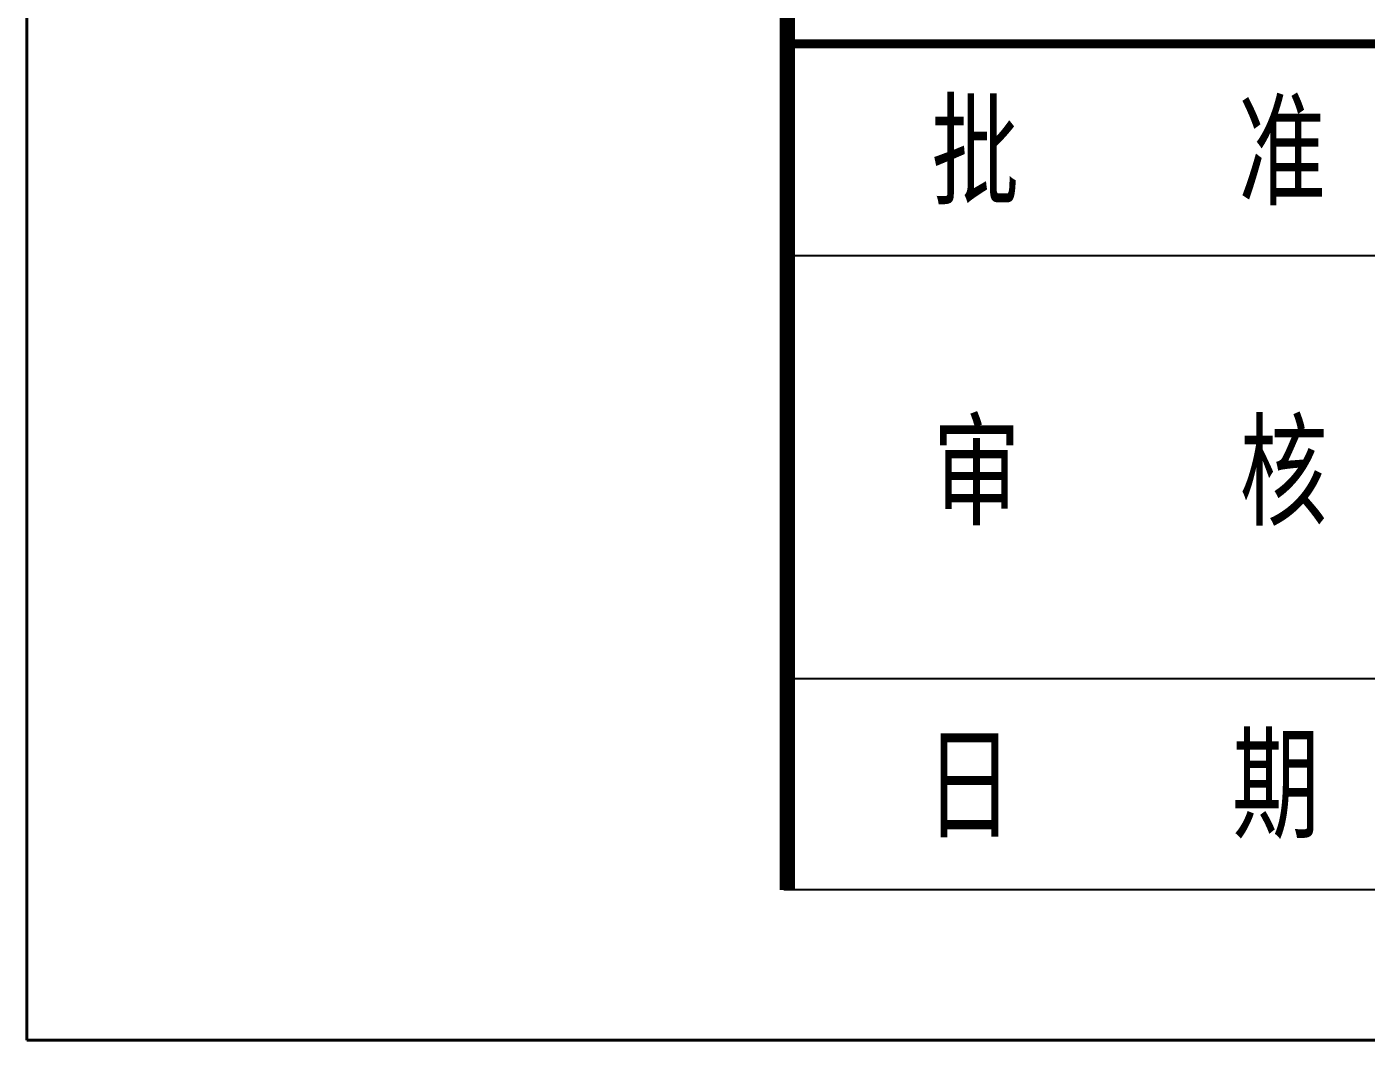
# Model space of a CAD drawing. Extents: x 457 to 4918, y -67 to 391.
# Drawn here: x 3449.95 to 3494.25, y -67.17 to -33.63 of the extents above; entities that cross this region are included whole.
import ezdxf

# ---------------------------------------------------------------- set-up
doc = ezdxf.new("R2010")
doc.units = 0
doc.header["$LTSCALE"] = 40
doc.header["$MEASUREMENT"] = 0
for name, color, linetype in [('at_Entity', 7, 'CONTINUOUS'), ('图框', 7, 'CONTINUOUS'), ('图框－字', 40, 'CONTINUOUS')]:
    doc.layers.add(name, color=color, linetype=linetype)
doc.styles.add('宋体-0.71', font='', dxfattribs={"width": 0.71})
doc.styles.get('宋体-0.71').set_extended_font_data('SimSun')

msp = doc.modelspace()

# ---------------------------------------------------------------- linework, layer by layer
at = {"layer": 'at_Entity', "color": 7, "lineweight": 40}
for p, q in [((3449.947656856346, 229.7628472613089), (3449.947656856346, -67.16646313869114)), ((3474.898940056346, 224.7906712613089), (3474.898940056346, -62.19428713869115)), ((3474.982114796892, -22.19087113869114), (3474.982114796892, -62.19428713869115)), ((3449.947656856346, -67.16646313869114), (3659.954290456347, -67.16646313869114))]:
    msp.add_line(p, q, dxfattribs=at)
at = {"layer": 'at_Entity', "color": 7}
msp.add_lwpolyline([(3655.027316056347, -22.19428713869115), (3655.027316056347, -62.19428713869115), (3474.982114796892, -62.19428713869115)], dxfattribs=at)
msp.add_lwpolyline([(3655.027316056347, -22.19428713869115), (3655.027316056347, -62.19428713869115), (3474.982114796892, -62.19428713869115)], dxfattribs=at)
at = {"layer": '图框', "color": 0}
for p, q in [((3475.110490796892, -41.19428713869115), (3520.110490796892, -41.19428713869115)), ((3475.110490796892, -55.19428713869115), (3655.027316056346, -55.19428713869115)), ((3655.027316056347, -62.19428713869115), (3475.110490796892, -62.19428713869115))]:
    msp.add_line(p, q, dxfattribs=at)
at = {"layer": '图框', "color": 0, "lineweight": 60, "const_width": 0.5}
msp.add_lwpolyline([(3475.110490796892, -62.19428713869115), (3475.110490796892, -22.19428713869115), (3655.027316056347, -22.19428713869115)], dxfattribs=at)
at = {"layer": '图框', "color": 0, "lineweight": 30, "const_width": 0.3}
msp.add_lwpolyline([(3475.360490796892, -34.19428713869115), (3655.027316056346, -34.19428713869115)], dxfattribs=at)

# ---------------------------------------------------------------- texts
at = {"layer": '图框－字', "color": 0, "style": '宋体-0.71', "width": 0.71}
for s, p in [('批     准', (3479.865096220351, -39.21282566189461)), ('审     核', (3479.910497475311, -49.81359942788572)), ('日     期', (3479.660497475078, -60.16638335866287))]:
    msp.add_text(s, height=3, dxfattribs=at).set_placement(p)

doc.saveas('drawing.dxf')
